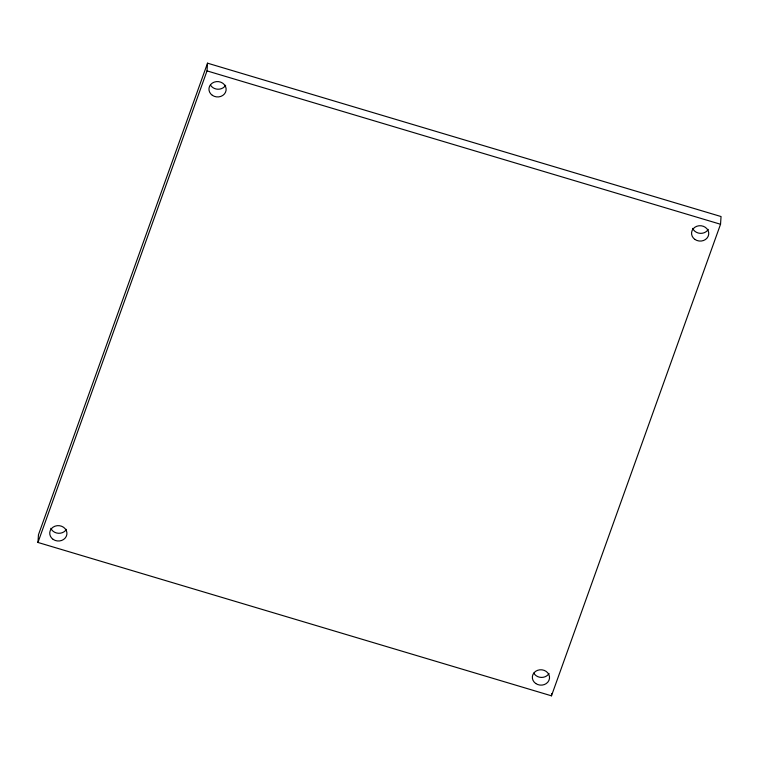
<?xml version="1.0" encoding="UTF-8"?>
<svg xmlns="http://www.w3.org/2000/svg" width="759" height="759" viewBox="0 0 759 759"><rect width="100%" height="100%" fill="white"/><g stroke="black" fill="none" stroke-linecap="round" stroke-linejoin="round"><path stroke-width="1.14" d="M37.95 542.457L38.462 534.744L207.53 63.177L721.05 216.543L720.538 224.256L551.47 695.823L37.95 542.457L207.017 70.891L207.53 63.177M551.47 695.823L551.613 693.612M207.017 70.891L720.538 224.256M66.422 529.336A8.605 7.685 3.8 0 1 58.329 533.273A8.605 7.685 3.8 0 1 50.834 528.302M549.042 673.47A8.605 7.685 3.8 0 1 541.395 677.426A8.605 7.685 3.8 0 1 533.814 673.167M708.251 229.408A8.605 7.685 3.8 0 1 700.159 233.345A8.605 7.685 3.8 0 1 692.663 228.374M225.641 85.274A8.605 7.685 3.8 0 1 217.994 89.23A8.605 7.685 3.8 0 1 210.414 84.97M53.13 539.374A8.605 7.685 3.8 0 0 66.868 534.402A8.605 7.685 3.8 0 0 54.999 526.186A8.605 7.685 3.8 0 0 53.13 539.374M535.74 683.508A8.605 7.685 3.8 0 0 549.478 678.537A8.605 7.685 3.8 0 0 537.609 670.32A8.605 7.685 3.8 0 0 535.74 683.508M694.95 239.446A8.605 7.685 3.8 0 0 708.688 234.474A8.605 7.685 3.8 0 0 696.828 226.258A8.605 7.685 3.8 0 0 694.95 239.446M212.34 95.311A8.605 7.685 3.8 0 0 226.078 90.34A8.605 7.685 3.8 0 0 214.209 82.124A8.605 7.685 3.8 0 0 212.34 95.311"/></g></svg>
